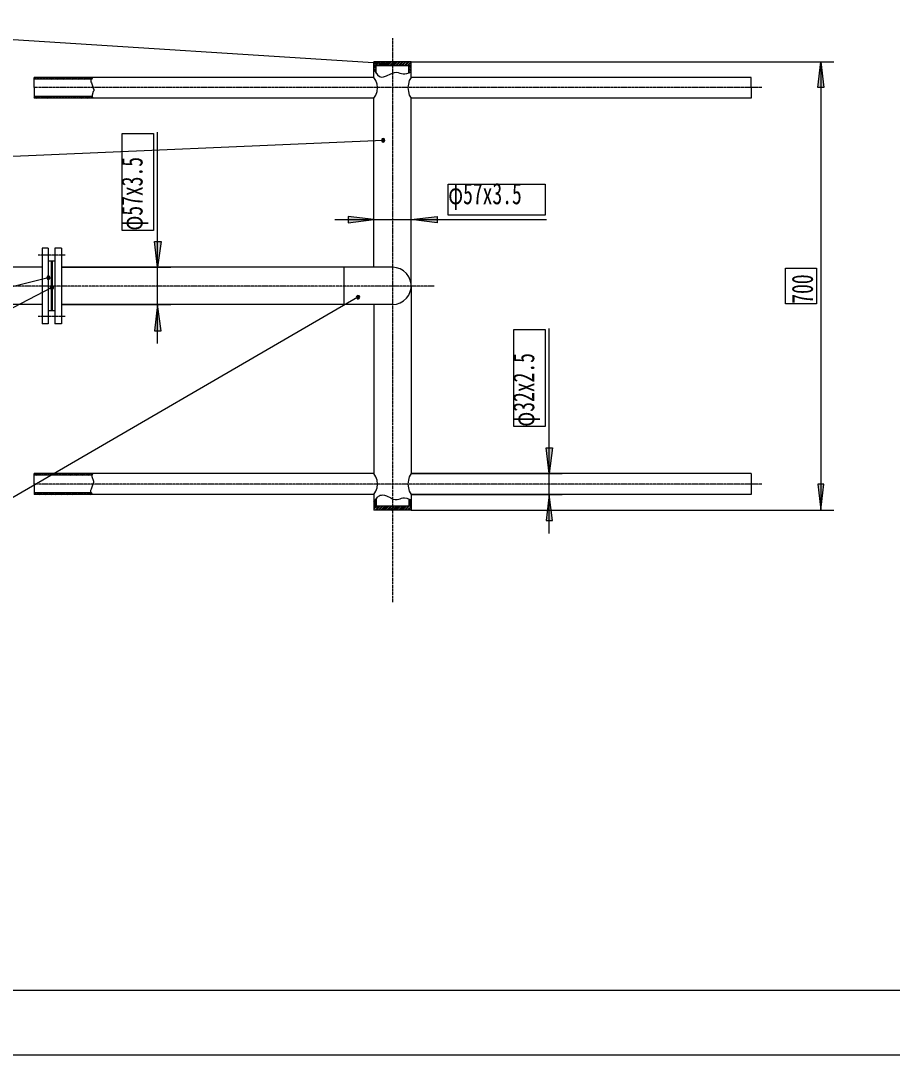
# Model space of a CAD drawing. Header units: millimetres. Extents: x -23892 to 57527, y -540 to 34444.
# Drawn here: x 43990 to 49290, y -540 to 5750 of the extents above; entities that cross this region are included whole.
import ezdxf

# ---------------------------------------------------------------- set-up
doc = ezdxf.new("R2010")
doc.units = ezdxf.units.MM
for name, pattern in [('AI-Linetype-85', [21.479999, 16.98, -2.1, 0.3, -2.1]), ('AI-Linetype-86', [21.479999, 16.98, -2.1, 0.3, -2.1]), ('AI-Linetype-87', [21.479999, 16.98, -2.1, 0.3, -2.1]), ('AI-Linetype-88', [21.479999, 16.98, -2.1, 0.3, -2.1]), ('AI-Linetype-89', [21.479999, 16.98, -2.1, 0.3, -2.1]), ('AI-Linetype-90', [21.479999, 16.98, -2.1, 0.3, -2.1]), ('AI-Linetype-91', [21.479999, 16.98, -2.1, 0.3, -2.1]), ('AI-Linetype-92', [21.479999, 16.98, -2.1, 0.3, -2.1]), ('AI-Linetype-93', [21.479999, 16.98, -2.1, 0.3, -2.1]), ('AI-Linetype-94', [21.479999, 16.98, -2.1, 0.3, -2.1])]:
    doc.linetypes.add(name, pattern=pattern)
doc.layers.add('图层 1', color=7, linetype='Continuous')
doc.styles.get("Standard").update_dxf_attribs({"font": ''})
doc.styles.get('Standard').set_extended_font_data('FangSong')

msp = doc.modelspace()

# ---------------------------------------------------------------- hatches: boundary and pattern name
at = {"layer": '图层 1', "lineweight": 0}
for points in [[(46207.0073, 5490.157), (46204.6254, 5494.9208), (46202.2435, 5497.3221), (46197.4796, 5499.6847), (46190.3532, 5497.3221), (46187.9713, 5494.9208), (46185.5894, 5490.157), (46190.3532, 5480.6293), (46197.4796, 5478.2667), (46202.2435, 5480.6293)], [(48874.5334, 5342.6324), (48836.4613, 5342.6324), (48855.4974, 5499.6847)], [(46204.6254, 5021.4014), (46202.2435, 5028.5279), (46199.8616, 5030.8904), (46195.0977, 5033.2917), (46187.9713, 5030.8904), (46185.5894, 5028.5279), (46183.2074, 5021.4014), (46185.5894, 5016.6376), (46187.9713, 5014.2363), (46195.0977, 5011.8737), (46199.8616, 5014.2363), (46202.2435, 5016.6376)], [(45980.8985, 4559.7336), (45980.8985, 4521.6615), (46137.9508, 4540.7169)], [(46523.4551, 4559.7336), (46523.4551, 4521.6615), (46364.0209, 4540.7169)], [(44803.0065, 4407.4452), (44843.4411, 4407.4452), (44822.0232, 4250.3929)], [(44170.0722, 4186.139), (44167.6903, 4190.9028), (44162.9265, 4195.6667), (44153.3988, 4195.6667), (44148.6543, 4186.139), (44151.0168, 4181.3751), (44153.3988, 4179.0125), (44158.1626, 4176.6112), (44162.9265, 4179.0125), (44167.6903, 4181.3751)], [(44189.0502, 4126.6489), (44189.0502, 4131.4127), (44184.3057, 4136.1766), (44179.5419, 4138.5391), (44174.778, 4136.1766), (44170.0141, 4131.4127), (44170.0141, 4121.885), (44179.5419, 4117.1212), (44189.0502, 4121.885)], [(46052.2983, 4069.5601), (46049.9163, 4074.2852), (46047.5344, 4076.6865), (46040.3886, 4079.0491), (46035.6248, 4076.6865), (46033.2428, 4074.2852), (46030.8803, 4069.5601), (46035.6248, 4060.0324), (46040.3886, 4057.6311), (46047.5344, 4060.0324)], [(44803.0065, 3864.908), (44843.4411, 3864.908), (44822.0232, 4024.3228)], [(47185.0112, 3153.3895), (47223.1026, 3153.3895), (47204.0666, 2996.3373)], [(48874.5334, 2932.0833), (48836.4613, 2932.0833), (48855.4974, 2775.031)], [(47185.0112, 2710.7771), (47223.1026, 2710.7771), (47204.0666, 2870.2307)]]:
    msp.add_hatch(color=7, dxfattribs=at).paths.add_polyline_path(points)

# ---------------------------------------------------------------- linework, layer by layer
at = {"layer": '图层 1', "color": 7, "lineweight": 0, "true_color": 0xffffff}
for p, q in [((46197.4796, 5490.157), (42104.5734, 5749.5353)), ((46364.0209, 5499.6847), (46137.9508, 5499.6847)), ((46137.9508, 5404.4851), (46137.9508, 5499.6847)), ((46137.9508, 5483.0306), (46156.9869, 5499.6847)), ((46137.9508, 5490.157), (46149.8604, 5499.6847)), ((46364.0209, 5475.9041), (46137.9508, 5475.9041)), ((46152.223, 5463.9751), (46140.3327, 5475.9041)), ((46142.7147, 5475.9041), (46166.5146, 5499.6847)), ((46152.223, 5475.9041), (46149.8411, 5475.9041)), ((46149.8604, 5475.9041), (46173.641, 5499.6847)), ((46152.223, 5430.6669), (46152.223, 5475.9041)), ((46161.7507, 5475.9041), (46185.5506, 5499.6847)), ((46168.8771, 5475.9041), (46192.677, 5499.6847)), ((46178.4048, 5475.9041), (46202.2047, 5499.6847)), ((46185.5506, 5475.9041), (46209.3312, 5499.6847)), ((46187.9713, 5494.9208), (46185.5894, 5490.157)), ((46185.5894, 5490.157), (46190.3532, 5480.6293)), ((46190.3532, 5497.3221), (46187.9713, 5494.9208)), ((46197.4796, 5499.6847), (46190.3532, 5497.3221)), ((46190.3532, 5480.6293), (46197.4796, 5478.2667)), ((46197.4409, 5475.9041), (46221.2408, 5499.6847)), ((46202.2435, 5497.3221), (46197.4796, 5499.6847)), ((46197.4796, 5478.2667), (46202.2435, 5480.6293)), ((46204.6254, 5494.9208), (46202.2435, 5497.3221)), ((46202.2435, 5480.6293), (46207.0073, 5490.157)), ((46204.5867, 5475.9041), (46228.3672, 5499.6847)), ((46207.0073, 5490.157), (46204.6254, 5494.9208)), ((46214.095, 5475.9041), (46237.8949, 5499.6847)), ((46221.2408, 5475.9041), (46245.0213, 5499.6847)), ((46233.1311, 5475.9041), (46252.1671, 5494.9208)), ((46240.2769, 5475.9041), (46252.1671, 5490.157)), ((46249.7852, 5475.9041), (46252.1671, 5478.2667)), ((46252.1671, 5490.157), (46264.0768, 5499.6847)), ((46252.1671, 5494.9208), (46256.931, 5499.6847)), ((46252.1671, 5478.2667), (46273.5851, 5499.6847)), ((46256.931, 5475.9041), (46280.7309, 5499.6847)), ((46268.8406, 5475.9041), (46292.6212, 5499.6847)), ((46273.5851, 5475.9041), (46297.385, 5499.6847)), ((46285.4947, 5475.9041), (46309.2753, 5499.6847)), ((46292.6212, 5475.9041), (46316.4211, 5499.6847)), ((46304.5308, 5475.9041), (46328.3113, 5499.6847)), ((46309.2753, 5475.9041), (46333.0752, 5499.6847)), ((46321.1849, 5475.9041), (46344.9848, 5499.6847)), ((46328.3113, 5475.9041), (46352.1112, 5499.6847)), ((46340.221, 5475.9041), (46364.0015, 5499.6847)), ((46344.9848, 5475.9041), (46364.0015, 5494.9208)), ((46364.0209, 5459.2113), (46349.7293, 5473.5028)), ((46349.7487, 5433.0682), (46349.7487, 5475.9041)), ((46364.0209, 5463.9751), (46352.1112, 5475.9041)), ((46356.8751, 5475.9041), (46364.0015, 5483.0306)), ((46364.0015, 5475.9041), (46364.0015, 5478.2667)), ((46364.0209, 5404.4851), (46364.0209, 5499.6847)), ((46364.0596, 5499.6847), (48934.0235, 5499.6847)), ((48836.4613, 5342.6324), (48855.4974, 5499.6847)), ((48855.4974, 5499.6847), (48855.4974, 2775.031)), ((48855.4974, 5499.6847), (48874.5334, 5342.6324)), ((46152.223, 5456.8487), (46137.9508, 5471.1403)), ((46152.223, 5444.9584), (46137.9508, 5459.2113)), ((46152.223, 5440.1946), (46137.9508, 5454.4862)), ((46364.0209, 5440.1946), (46349.7293, 5454.4862)), ((46354.4932, 5433.0682), (46349.7293, 5437.832)), ((46364.0209, 5447.321), (46349.7487, 5461.6126)), ((46359.257, 5435.4307), (46349.7487, 5442.5572)), ((44072.452, 5342.6324), (44072.452, 5404.4851)), ((46137.9508, 5404.4851), (44072.452, 5404.4851)), ((44419.8841, 5394.9961), (44072.452, 5394.9961)), ((44072.4713, 5342.6324), (44072.4713, 5404.4851)), ((44072.4907, 5397.3586), (44079.6365, 5404.4851)), ((44074.8726, 5394.9961), (44084.4003, 5404.4851)), ((44086.7823, 5394.9961), (44096.2906, 5404.4851)), ((44093.9087, 5394.9961), (44103.4364, 5404.4851)), ((44105.8183, 5394.9961), (44115.3266, 5404.4851)), ((44110.5628, 5394.9961), (44120.0905, 5404.4851)), ((44122.4724, 5394.9961), (44131.9808, 5404.4851)), ((44129.5988, 5394.9961), (44139.1266, 5404.4851)), ((44141.5085, 5394.9961), (44151.0168, 5404.4851)), ((44146.2723, 5394.9961), (44155.7807, 5404.4851)), ((44158.1626, 5394.9961), (44167.6903, 5404.4851)), ((44165.3084, 5394.9961), (44174.8167, 5404.4851)), ((44174.8167, 5394.9961), (44186.7264, 5404.4851)), ((44181.9625, 5394.9961), (44191.4709, 5404.4851)), ((44193.8528, 5394.9961), (44203.3805, 5404.4851)), ((44200.9986, 5394.9961), (44210.5069, 5404.4851)), ((44210.5263, 5394.9961), (44222.4165, 5404.4851)), ((44217.6527, 5394.9961), (44227.161, 5404.4851)), ((44229.5623, 5394.9961), (44239.0707, 5404.4851)), ((44236.6887, 5394.9961), (44246.2165, 5404.4851)), ((44246.2165, 5394.9961), (44258.1067, 5404.4851)), ((44253.3429, 5394.9961), (44262.8706, 5404.4851)), ((44265.2525, 5394.9961), (44274.7609, 5404.4851)), ((44272.3789, 5394.9961), (44281.9066, 5404.4851)), ((44281.9066, 5394.9961), (44293.7969, 5404.4851)), ((44289.0524, 5394.9961), (44298.5608, 5404.4851)), ((44300.9427, 5394.9961), (44310.451, 5404.4851)), ((44305.6872, 5394.9961), (44317.5968, 5404.4851)), ((44317.5968, 5394.9961), (44327.1245, 5404.4851)), ((44324.7232, 5394.9961), (44334.2509, 5404.4851)), ((44336.6329, 5394.9961), (44346.1606, 5404.4851)), ((44341.3967, 5394.9961), (44353.287, 5404.4851)), ((44353.287, 5394.9961), (44362.8147, 5404.4851)), ((44360.4328, 5394.9961), (44369.9411, 5404.4851)), ((44372.323, 5394.9961), (44381.8508, 5404.4851)), ((44377.0869, 5394.9961), (44388.9772, 5404.4851)), ((44388.9965, 5394.9961), (44398.5049, 5404.4851)), ((44396.1229, 5394.9961), (44405.6313, 5404.4851)), ((44408.0326, 5394.9961), (44417.5409, 5404.4851)), ((44412.7771, 5394.9961), (44424.6867, 5404.4851)), ((44419.9229, 5394.9961), (44417.5409, 5390.2322)), ((44417.5409, 5390.2322), (44417.5409, 5378.3419)), ((44417.5409, 5378.3419), (44419.9229, 5371.1768)), ((44427.0686, 5404.4851), (44419.9229, 5394.9961)), ((44419.9229, 5371.1768), (44429.4506, 5347.3963)), ((44429.4506, 5347.3963), (44431.8325, 5337.8686)), ((46149.8604, 5385.4684), (46137.9508, 5404.4851)), ((46156.9869, 5364.0504), (46149.8604, 5385.4684)), ((46159.3688, 5342.6324), (46156.9869, 5364.0504)), ((46347.3668, 5364.0504), (46344.9848, 5342.6324)), ((46352.1112, 5385.4684), (46347.3668, 5364.0504)), ((46364.0209, 5404.4851), (46352.1112, 5385.4684)), ((48431.9017, 5404.4851), (46364.0209, 5404.4851)), ((48431.9017, 5342.6324), (48431.9017, 5404.4851)), ((48431.9017, 5342.6324), (48431.9017, 5404.4851)), ((44072.452, 5342.6324), (44072.452, 5278.3785)), ((44424.648, 5287.9062), (44072.452, 5287.9062)), ((44072.4713, 5342.6324), (44072.4713, 5278.3785)), ((44072.4907, 5285.5049), (44074.8726, 5287.9062)), ((44077.2545, 5278.3785), (44086.7823, 5287.9062)), ((44082.0184, 5278.3785), (44093.9087, 5287.9062)), ((44093.9087, 5278.3785), (44103.4364, 5287.9062)), ((44101.0545, 5278.3785), (44110.5628, 5287.9062)), ((44112.9447, 5278.3785), (44122.4724, 5287.9062)), ((44117.7086, 5278.3785), (44129.5988, 5287.9062)), ((44129.6182, 5278.3785), (44139.1266, 5287.9062)), ((44136.7446, 5278.3785), (44146.2723, 5287.9062)), ((44148.6543, 5278.3785), (44158.1626, 5287.9062)), ((44153.3988, 5278.3785), (44165.3084, 5287.9062)), ((44165.3084, 5278.3785), (44174.8167, 5287.9062)), ((44172.4348, 5278.3785), (44181.9625, 5287.9062)), ((44184.3444, 5278.3785), (44193.8528, 5287.9062)), ((44189.0889, 5278.3785), (44198.6166, 5287.9062)), ((44200.9986, 5278.3785), (44210.5069, 5287.9062)), ((44208.125, 5278.3785), (44217.6527, 5287.9062)), ((44220.0346, 5278.3785), (44229.5623, 5287.9062)), ((44224.7985, 5278.3785), (44234.3068, 5287.9062)), ((44236.6887, 5278.3785), (44246.2165, 5287.9062)), ((44243.8345, 5278.3785), (44253.3429, 5287.9062)), ((44255.7248, 5278.3785), (44265.2525, 5287.9062)), ((44260.4887, 5278.3785), (44269.997, 5287.9062)), ((44272.3983, 5278.3785), (44281.9066, 5287.9062)), ((44279.5247, 5278.3785), (44289.0331, 5287.9062)), ((44291.4343, 5278.3785), (44300.9427, 5287.9062)), ((44296.1788, 5278.3785), (44305.7065, 5287.9062)), ((44308.0885, 5278.3785), (44317.5968, 5287.9062)), ((44315.2149, 5278.3785), (44324.7426, 5287.9062)), ((44327.1245, 5278.3785), (44336.6329, 5287.9062)), ((44331.869, 5278.3785), (44341.3967, 5287.9062)), ((44343.7786, 5278.3785), (44353.3064, 5287.9062)), ((44350.9051, 5278.3785), (44360.4328, 5287.9062)), ((44360.4328, 5278.3785), (44372.3424, 5287.9062)), ((44367.5786, 5278.3785), (44377.0869, 5287.9062)), ((44379.4688, 5278.3785), (44388.9965, 5287.9062)), ((44386.6146, 5278.3785), (44396.1229, 5287.9062)), ((44396.1229, 5278.3785), (44408.0326, 5287.9062)), ((44403.2687, 5278.3785), (44412.7771, 5287.9062)), ((44415.159, 5278.3785), (44424.6867, 5287.9062)), ((44422.3048, 5278.3785), (44427.0686, 5283.1423)), ((44431.8325, 5318.8519), (44424.6867, 5297.4339)), ((44424.6867, 5297.4339), (44424.6867, 5287.9062)), ((44424.6867, 5287.9062), (44429.4506, 5278.3785)), ((44431.8325, 5337.8686), (44434.2144, 5330.7421)), ((44434.2144, 5323.577), (44431.8325, 5318.8519)), ((44434.2144, 5330.7421), (44434.2144, 5323.577)), ((46137.9508, 5278.3785), (46149.8604, 5297.4339)), ((46149.8604, 5297.4339), (46156.9869, 5318.8519)), ((46156.9869, 5318.8519), (46159.3688, 5342.6324)), ((46344.9848, 5342.6324), (46347.3668, 5318.8519)), ((46347.3668, 5318.8519), (46352.1112, 5297.4339)), ((46352.1112, 5297.4339), (46364.0209, 5278.3785)), ((48431.9017, 5342.6324), (48431.9017, 5278.3785)), ((48431.9017, 5342.6324), (48431.9017, 5278.3785)), ((48874.5334, 5342.6324), (48836.4613, 5342.6324)), ((46137.9508, 5278.3785), (44072.452, 5278.3785)), ((46137.9895, 4250.3929), (46137.9895, 5278.3785)), ((48431.9017, 5278.3785), (46364.0209, 5278.3785)), ((46364.0209, 4136.1766), (46364.0209, 5278.3785)), ((44822.0813, 3786.3625), (44822.0813, 5071.3638)), ((46195.0977, 5033.2917), (46187.9713, 5030.8904)), ((46199.8616, 5030.8904), (46195.0977, 5033.2917)), ((46195.0977, 5021.4014), (42104.5734, 4842.9312)), ((46185.5894, 5028.5279), (46183.2074, 5021.4014)), ((46183.2074, 5021.4014), (46185.5894, 5016.6376)), ((46187.9713, 5030.8904), (46185.5894, 5028.5279)), ((46185.5894, 5016.6376), (46187.9713, 5014.2363)), ((46187.9713, 5014.2363), (46195.0977, 5011.8737)), ((46195.0977, 5011.8737), (46199.8616, 5014.2363)), ((46202.2435, 5028.5279), (46199.8616, 5030.8904)), ((46199.8616, 5014.2363), (46202.2435, 5016.6376)), ((46204.6254, 5021.4014), (46202.2435, 5028.5279)), ((46202.2435, 5016.6376), (46204.6254, 5021.4014)), ((46137.9895, 4250.3929), (46137.9895, 4619.2237)), ((46364.0596, 4136.1766), (46364.0596, 4619.2237)), ((45900.0292, 4540.7169), (47187.3931, 4540.7169)), ((45980.8985, 4559.7336), (45980.8985, 4521.6615)), ((46137.9508, 4540.7169), (45980.8985, 4559.7336)), ((45980.8985, 4521.6615), (46137.9508, 4540.7169)), ((46364.0209, 4540.7169), (46523.4551, 4559.7336)), ((46523.4551, 4521.6615), (46364.0209, 4540.7169)), ((46523.4551, 4559.7336), (46523.4551, 4521.6615)), ((44803.0065, 4407.4452), (44843.4411, 4407.4452)), ((44822.0232, 4250.3929), (44803.0065, 4407.4452)), ((44843.4411, 4407.4452), (44822.0232, 4250.3929)), ((44120.0905, 4367.0105), (44120.0905, 3907.7439)), ((44158.1626, 4367.0105), (44120.0905, 4367.0105)), ((44158.1626, 4367.0105), (44158.1626, 3907.7439)), ((44198.6166, 4367.0105), (44198.6166, 3907.7439)), ((44239.0707, 4367.0105), (44198.6166, 4367.0105)), ((44239.0707, 4367.0105), (44239.0707, 3907.7439)), ((44198.6166, 4288.465), (44158.1626, 4288.465)), ((44174.8167, 4288.465), (44174.8167, 3986.2507)), ((44181.9625, 4288.465), (44181.9625, 3986.2507)), ((44120.0905, 4250.3929), (43477.5898, 4250.3929)), ((46252.2252, 4250.3929), (44239.0707, 4250.3929)), ((44239.0707, 4250.3929), (44902.97, 4250.3929)), ((45954.7748, 4250.3929), (45954.7748, 4024.3228)), ((46276.0058, 4248.0303), (46252.2252, 4250.3929)), ((46297.4237, 4240.8652), (46276.0058, 4248.0303)), ((46318.8417, 4228.9749), (46297.4237, 4240.8652)), ((46335.4958, 4212.3208), (46318.8417, 4228.9749)), ((44158.1239, 4186.139), (42104.5347, 3674.5087)), ((44153.3988, 4195.6667), (44148.6543, 4186.139)), ((44148.6543, 4186.139), (44151.0168, 4181.3751)), ((44151.0168, 4181.3751), (44153.3988, 4179.0125)), ((44162.9265, 4195.6667), (44153.3988, 4195.6667)), ((44153.3988, 4179.0125), (44158.1626, 4176.6112)), ((44158.1626, 4176.6112), (44162.9265, 4179.0125)), ((44167.6903, 4190.9028), (44162.9265, 4195.6667)), ((44162.9265, 4179.0125), (44167.6903, 4181.3751)), ((44170.0722, 4186.139), (44167.6903, 4190.9028)), ((44167.6903, 4181.3751), (44170.0722, 4186.139)), ((46349.7874, 4193.2654), (46335.4958, 4212.3208)), ((46359.2958, 4171.8474), (46349.7874, 4193.2654)), ((46364.0596, 4148.0669), (46359.2958, 4171.8474)), ((44179.5806, 4126.6489), (42104.5734, 3053.4648)), ((44174.778, 4136.1766), (44170.0141, 4131.4127)), ((44170.0141, 4131.4127), (44170.0141, 4121.885)), ((44170.0141, 4121.885), (44179.5419, 4117.1212)), ((44179.5419, 4138.5391), (44174.778, 4136.1766)), ((44184.3057, 4136.1766), (44179.5419, 4138.5391)), ((44179.5419, 4117.1212), (44189.0502, 4121.885)), ((44189.0502, 4131.4127), (44184.3057, 4136.1766)), ((44189.0502, 4126.6489), (44189.0502, 4131.4127)), ((44189.0502, 4121.885), (44189.0502, 4126.6489)), ((46349.7874, 4081.4503), (46359.2958, 4102.8683)), ((46359.2958, 4102.8683), (46364.0596, 4124.2863)), ((46364.0596, 4124.2863), (46364.0596, 4148.0669)), ((46364.0596, 4136.1766), (46364.0596, 2996.3373)), ((46040.3886, 4069.5601), (42104.5347, 1782.755)), ((46033.2428, 4074.2852), (46030.8803, 4069.5601)), ((46030.8803, 4069.5601), (46035.6248, 4060.0324)), ((46035.6248, 4076.6865), (46033.2428, 4074.2852)), ((46040.3886, 4079.0491), (46035.6248, 4076.6865)), ((46035.6248, 4060.0324), (46040.3886, 4057.6311)), ((46047.5344, 4076.6865), (46040.3886, 4079.0491)), ((46040.3886, 4057.6311), (46047.5344, 4060.0324)), ((46049.9163, 4074.2852), (46047.5344, 4076.6865)), ((46047.5344, 4060.0324), (46052.2983, 4069.5601)), ((46052.2983, 4069.5601), (46049.9163, 4074.2852)), ((46252.2252, 4024.3228), (46276.0058, 4026.7241)), ((46276.0058, 4026.7241), (46297.4237, 4033.8505)), ((46297.4237, 4033.8505), (46318.8417, 4045.7408)), ((46318.8417, 4045.7408), (46335.4958, 4062.3949)), ((46335.4958, 4062.3949), (46349.7874, 4081.4503)), ((44120.0905, 4024.3228), (43477.5898, 4024.3228)), ((44198.5779, 3986.2507), (44158.1239, 3986.2507)), ((46252.2252, 4024.3228), (44239.0707, 4024.3228)), ((44239.0707, 4024.3228), (44902.97, 4024.3228)), ((44822.0232, 4024.3228), (44803.0065, 3864.908)), ((44843.4411, 3864.908), (44822.0232, 4024.3228)), ((46137.9895, 4024.3228), (46137.9895, 2996.3373)), ((44158.1239, 3907.7439), (44120.0518, 3907.7439)), ((44239.0319, 3907.7439), (44198.5779, 3907.7439)), ((44803.0065, 3864.908), (44843.4411, 3864.908)), ((47204.0666, 2632.2703), (47204.0666, 3879.1608)), ((47185.0112, 3153.3895), (47223.1026, 3153.3895)), ((47204.0666, 2996.3373), (47185.0112, 3153.3895)), ((47223.1026, 3153.3895), (47204.0666, 2996.3373)), ((44072.452, 2932.0833), (44072.452, 2996.3373)), ((44072.452, 2932.0833), (44072.452, 2996.3373)), ((46137.9508, 2996.3373), (44072.452, 2996.3373)), ((44424.648, 2986.8095), (44072.452, 2986.8095)), ((44072.4907, 2989.2108), (44077.2545, 2996.3373)), ((44079.6365, 2986.8095), (44089.1642, 2996.3373)), ((44084.4003, 2986.8095), (44096.2906, 2996.3373)), ((44096.2906, 2986.8095), (44105.8183, 2996.3373)), ((44103.4364, 2986.8095), (44112.9447, 2996.3373)), ((44115.3266, 2986.8095), (44124.8544, 2996.3373)), ((44120.0905, 2986.8095), (44129.5988, 2996.3373)), ((44132.0001, 2986.8095), (44141.5085, 2996.3373)), ((44139.1266, 2986.8095), (44148.6543, 2996.3373)), ((44151.0362, 2986.8095), (44160.5445, 2996.3373)), ((44155.7807, 2986.8095), (44165.3084, 2996.3373)), ((44167.6903, 2986.8095), (44177.1987, 2996.3373)), ((44174.8167, 2986.8095), (44184.3444, 2996.3373)), ((44186.7264, 2986.8095), (44196.2347, 2996.3373)), ((44191.4709, 2986.8095), (44200.9986, 2996.3373)), ((44203.3805, 2986.8095), (44212.8888, 2996.3373)), ((44210.5069, 2986.8095), (44220.0346, 2996.3373)), ((44222.4165, 2986.8095), (44231.9249, 2996.3373)), ((44227.1804, 2986.8095), (44236.6887, 2996.3373)), ((44239.0707, 2986.8095), (44248.5984, 2996.3373)), ((44246.2165, 2986.8095), (44255.7248, 2996.3373)), ((44258.1067, 2986.8095), (44267.6344, 2996.3373)), ((44262.8706, 2986.8095), (44272.3789, 2996.3373)), ((44274.7609, 2986.8095), (44284.2886, 2996.3373)), ((44281.9066, 2986.8095), (44291.415, 2996.3373)), ((44291.4343, 2986.8095), (44303.3246, 2996.3373)), ((44298.5608, 2986.8095), (44308.0691, 2996.3373)), ((44310.451, 2986.8095), (44319.9787, 2996.3373)), ((44317.5968, 2986.8095), (44327.1052, 2996.3373)), ((44327.1245, 2986.8095), (44339.0148, 2996.3373)), ((44334.2509, 2986.8095), (44343.7786, 2996.3373)), ((44346.1606, 2986.8095), (44355.6689, 2996.3373)), ((44353.287, 2986.8095), (44362.8147, 2996.3373)), ((44362.8147, 2986.8095), (44374.705, 2996.3373)), ((44369.9411, 2986.8095), (44379.4688, 2996.3373)), ((44381.8508, 2986.8095), (44391.3591, 2996.3373)), ((44388.9772, 2986.8095), (44398.5049, 2996.3373)), ((44398.5049, 2986.8095), (44410.3951, 2996.3373)), ((44405.6507, 2986.8095), (44415.159, 2996.3373)), ((44417.5409, 2986.8095), (44427.0686, 2996.3373)), ((44422.3048, 2986.8095), (44427.0686, 2989.2108)), ((44424.6867, 2986.8095), (44429.4506, 2996.3373)), ((44424.6867, 2977.3206), (44424.6867, 2986.8095)), ((44434.2144, 2948.7374), (44424.6867, 2977.3206)), ((46149.8992, 2977.3206), (46137.9895, 2996.3373)), ((46157.0256, 2955.9026), (46149.8992, 2977.3206)), ((46352.15, 2977.3206), (46347.4055, 2955.9026)), ((46364.0596, 2996.3373), (46352.15, 2977.3206)), ((48431.9404, 2996.3373), (46364.0596, 2996.3373)), ((46364.0596, 2996.3373), (47282.5734, 2996.3373)), ((48431.9404, 2996.3373), (48431.9404, 2870.2307)), ((44072.452, 2932.0833), (44072.452, 2870.2307)), ((44072.452, 2932.0833), (44072.452, 2870.2307)), ((44417.5409, 2896.4125), (44419.9229, 2903.5389)), ((44417.5409, 2884.4835), (44417.5409, 2896.4125)), ((44419.9229, 2903.5389), (44429.4506, 2927.3195)), ((44429.4506, 2927.3195), (44431.8325, 2934.4846)), ((44431.8325, 2934.4846), (44434.2144, 2943.9736)), ((44434.2144, 2943.9736), (44434.2144, 2948.7374)), ((46149.8992, 2889.2474), (46157.0256, 2910.6653)), ((46159.4075, 2932.0833), (46157.0256, 2955.9026)), ((46157.0256, 2910.6653), (46159.4075, 2932.0833)), ((46347.4055, 2955.9026), (46345.0236, 2932.0833)), ((46345.0236, 2932.0833), (46347.4055, 2910.6653)), ((46347.4055, 2910.6653), (46352.15, 2889.2474)), ((48874.5334, 2932.0833), (48836.4613, 2932.0833)), ((48836.4613, 2932.0833), (48855.4974, 2775.031)), ((48855.4974, 2775.031), (48874.5334, 2932.0833)), ((44419.8841, 2879.7584), (44072.452, 2879.7584)), ((46137.9508, 2870.2307), (44072.452, 2870.2307)), ((44072.5101, 2872.5932), (44079.6365, 2879.7584)), ((44074.8726, 2870.2307), (44084.4003, 2879.7584)), ((44086.7823, 2870.2307), (44096.2906, 2879.7584)), ((44093.9087, 2870.2307), (44103.4364, 2879.7584)), ((44103.4364, 2870.2307), (44115.3266, 2879.7584)), ((44110.5822, 2870.2307), (44120.0905, 2879.7584)), ((44122.4724, 2870.2307), (44132.0001, 2879.7584)), ((44129.6182, 2870.2307), (44139.1266, 2879.7584)), ((44139.1266, 2870.2307), (44151.0362, 2879.7584)), ((44146.2723, 2870.2307), (44155.7807, 2879.7584)), ((44158.1626, 2870.2307), (44167.6903, 2879.7584)), ((44165.3084, 2870.2307), (44174.8167, 2879.7584)), ((44174.8167, 2870.2307), (44186.7264, 2879.7584)), ((44181.9625, 2870.2307), (44191.4709, 2879.7584)), ((44193.8528, 2870.2307), (44203.3805, 2879.7584)), ((44198.6166, 2870.2307), (44210.5069, 2879.7584)), ((44210.5069, 2870.2307), (44220.0346, 2879.7584)), ((44217.6527, 2870.2307), (44227.161, 2879.7584)), ((44229.5623, 2870.2307), (44239.0707, 2879.7584)), ((44234.3068, 2870.2307), (44246.2165, 2879.7584)), ((44246.2165, 2870.2307), (44255.7248, 2879.7584)), ((44253.3429, 2870.2307), (44262.8706, 2879.7584)), ((44265.2525, 2870.2307), (44274.7609, 2879.7584)), ((44269.997, 2870.2307), (44281.9066, 2879.7584)), ((44281.9066, 2870.2307), (44291.415, 2879.7584)), ((44289.0524, 2870.2307), (44298.5608, 2879.7584)), ((44300.9427, 2870.2307), (44310.4704, 2879.7584)), ((44305.7065, 2870.2307), (44317.5968, 2879.7584)), ((44317.5968, 2870.2307), (44327.1245, 2879.7584)), ((44324.7426, 2870.2307), (44334.2509, 2879.7584)), ((44336.6329, 2870.2307), (44346.1606, 2879.7584)), ((44341.3967, 2870.2307), (44350.9051, 2879.7584)), ((44353.3064, 2870.2307), (44362.8147, 2879.7584)), ((44360.4328, 2870.2307), (44369.9605, 2879.7584)), ((44372.3424, 2870.2307), (44381.8508, 2879.7584)), ((44377.0869, 2870.2307), (44386.6146, 2879.7584)), ((44388.9965, 2870.2307), (44398.5049, 2879.7584)), ((44396.1229, 2870.2307), (44405.6507, 2879.7584)), ((44408.0326, 2870.2307), (44417.5409, 2879.7584)), ((44412.7771, 2870.2307), (44422.3048, 2877.3571)), ((44419.9229, 2879.7584), (44417.5409, 2884.4835)), ((44427.0686, 2870.2307), (44419.9229, 2879.7584)), ((44424.6867, 2870.2307), (44424.6867, 2870.2307)), ((46137.9895, 2870.2307), (46149.8992, 2889.2474)), ((46137.9895, 2870.2307), (46137.9895, 2775.031)), ((46152.2617, 2824.9934), (46145.1353, 2832.1586)), ((46152.2617, 2832.1586), (46147.5172, 2836.9224)), ((46152.223, 2844.0488), (46152.223, 2798.8503)), ((46152.2617, 2841.6863), (46152.2617, 2844.0488)), ((46349.7874, 2841.6475), (46349.7874, 2798.8503)), ((46364.0596, 2824.9934), (46349.7874, 2839.285)), ((46352.15, 2889.2474), (46364.0596, 2870.2307)), ((46364.0596, 2832.1586), (46359.2958, 2839.285)), ((48431.9404, 2870.2307), (46364.0596, 2870.2307)), ((46364.0596, 2870.2307), (46364.0596, 2775.031)), ((46364.0596, 2870.2307), (47282.5734, 2870.2307)), ((47204.0666, 2870.2307), (47185.0112, 2710.7771)), ((47223.1026, 2710.7771), (47204.0666, 2870.2307)), ((46152.2617, 2805.9767), (46137.9895, 2820.2683)), ((46149.8992, 2798.8503), (46137.9895, 2808.3393)), ((46142.7534, 2798.8503), (46137.9895, 2803.5754)), ((46364.0596, 2798.8503), (46137.9895, 2798.8503)), ((46137.9895, 2779.7949), (46157.0256, 2798.8503)), ((46137.9895, 2796.449), (46140.3715, 2798.8503)), ((46137.9895, 2784.5588), (46152.2617, 2798.8503)), ((46364.0596, 2775.031), (46137.9895, 2775.031)), ((46152.2617, 2813.1031), (46140.3715, 2824.9934)), ((46145.1353, 2775.031), (46168.9352, 2798.8503)), ((46152.2617, 2775.031), (46176.0616, 2798.8503)), ((46164.1714, 2775.031), (46187.9713, 2798.8503)), ((46168.9352, 2775.031), (46192.7158, 2798.8503)), ((46180.8255, 2775.031), (46204.6254, 2798.8503)), ((46187.9713, 2775.031), (46211.7518, 2798.8503)), ((46197.4796, 2775.031), (46221.2795, 2798.8503)), ((46204.6254, 2775.031), (46228.4059, 2798.8503)), ((46216.5157, 2775.031), (46240.3156, 2798.8503)), ((46223.6615, 2775.031), (46247.4614, 2798.8503)), ((46233.1698, 2775.031), (46252.2252, 2791.6852)), ((46240.3156, 2775.031), (46252.2252, 2784.5588)), ((46252.2252, 2784.5588), (46264.1155, 2798.8503)), ((46252.2252, 2791.6852), (46256.9697, 2798.8503)), ((46252.2252, 2775.031), (46276.0058, 2798.8503)), ((46259.3516, 2775.031), (46283.1515, 2798.8503)), ((46268.8793, 2775.031), (46292.6599, 2798.8503)), ((46276.0058, 2775.031), (46299.8057, 2798.8503)), ((46287.9154, 2775.031), (46311.6959, 2798.8503)), ((46295.0418, 2775.031), (46318.8417, 2798.8503)), ((46304.5695, 2775.031), (46328.3694, 2798.8503)), ((46311.6959, 2775.031), (46335.4958, 2798.8503)), ((46323.6056, 2775.031), (46347.3861, 2798.8503)), ((46328.3694, 2775.031), (46352.15, 2798.8503)), ((46340.2597, 2775.031), (46364.0596, 2796.449)), ((46347.3861, 2775.031), (46364.0596, 2791.6852)), ((46364.0596, 2815.5044), (46349.7874, 2827.3947)), ((46364.0596, 2808.3393), (46349.7874, 2822.6309)), ((46364.0596, 2798.8503), (46349.7874, 2810.7406)), ((46356.9138, 2798.8503), (46349.7874, 2803.5754)), ((46359.2958, 2775.031), (46364.0596, 2779.7949)), ((46364.0596, 2775.031), (48934.0235, 2775.031)), ((47185.0112, 2710.7771), (47223.1026, 2710.7771)), ((41152.732, -144.747), (57129.3831, -144.747)), ((57526.7776, -539.7596), (24188.5301, -539.7596))]:
    msp.add_line(p, q, dxfattribs=at)
at = {"layer": '图层 1', "color": 7, "linetype": 'AI-Linetype-94', "lineweight": 0, "true_color": 0xffffff}
msp.add_line((46252.2252, 2215.8397), (46252.2252, 5642.4454), dxfattribs=at)
at = {"layer": '图层 1', "lineweight": 0}
for p, q in [((46187.9713, 5494.9208), (46185.5894, 5490.157)), ((46185.5894, 5490.157), (46190.3532, 5480.6293)), ((46190.3532, 5497.3221), (46187.9713, 5494.9208)), ((46197.4796, 5499.6847), (46190.3532, 5497.3221)), ((46190.3532, 5480.6293), (46197.4796, 5478.2667)), ((46202.2435, 5497.3221), (46197.4796, 5499.6847)), ((46197.4796, 5478.2667), (46202.2435, 5480.6293)), ((46204.6254, 5494.9208), (46202.2435, 5497.3221)), ((46202.2435, 5480.6293), (46207.0073, 5490.157)), ((46207.0073, 5490.157), (46204.6254, 5494.9208)), ((48836.4613, 5342.6324), (48855.4974, 5499.6847)), ((48855.4974, 5499.6847), (48874.5334, 5342.6324)), ((48874.5334, 5342.6324), (48836.4613, 5342.6324)), ((44607.8627, 4474.0617), (44607.8627, 5064.1987)), ((44607.8627, 5064.1987), (44798.2426, 5064.1987)), ((44798.2426, 5064.1987), (44798.2426, 4474.0617)), ((46195.0977, 5033.2917), (46187.9713, 5030.8904)), ((46199.8616, 5030.8904), (46195.0977, 5033.2917)), ((46185.5894, 5028.5279), (46183.2074, 5021.4014)), ((46183.2074, 5021.4014), (46185.5894, 5016.6376)), ((46187.9713, 5030.8904), (46185.5894, 5028.5279)), ((46185.5894, 5016.6376), (46187.9713, 5014.2363)), ((46187.9713, 5014.2363), (46195.0977, 5011.8737)), ((46195.0977, 5011.8737), (46199.8616, 5014.2363)), ((46202.2435, 5028.5279), (46199.8616, 5030.8904)), ((46199.8616, 5014.2363), (46202.2435, 5016.6376)), ((46204.6254, 5021.4014), (46202.2435, 5028.5279)), ((46202.2435, 5016.6376), (46204.6254, 5021.4014)), ((46590.1103, 4754.858), (46590.1103, 4754.858)), ((46590.1103, 4566.86), (46590.1103, 4754.858)), ((46590.1103, 4754.858), (47180.2667, 4754.858)), ((47180.2667, 4754.858), (47180.2667, 4566.86)), ((45980.8985, 4559.7336), (45980.8985, 4521.6615)), ((46137.9508, 4540.7169), (45980.8985, 4559.7336)), ((45980.8985, 4521.6615), (46137.9508, 4540.7169)), ((46364.0209, 4540.7169), (46523.4551, 4559.7336)), ((46523.4551, 4521.6615), (46364.0209, 4540.7169)), ((46523.4551, 4559.7336), (46523.4551, 4521.6615)), ((47180.2667, 4566.86), (46590.1103, 4566.86)), ((44798.2426, 4474.0617), (44607.8627, 4474.0617)), ((44803.0065, 4407.4452), (44843.4411, 4407.4452)), ((44822.0232, 4250.3929), (44803.0065, 4407.4452)), ((44843.4411, 4407.4452), (44822.0232, 4250.3929)), ((48641.337, 4029.0867), (48641.337, 4245.629)), ((48641.337, 4245.629), (48829.3156, 4245.629)), ((48829.3156, 4245.629), (48829.3156, 4029.0867)), ((44153.3988, 4195.6667), (44148.6543, 4186.139)), ((44148.6543, 4186.139), (44151.0168, 4181.3751)), ((44151.0168, 4181.3751), (44153.3988, 4179.0125)), ((44162.9265, 4195.6667), (44153.3988, 4195.6667)), ((44153.3988, 4179.0125), (44158.1626, 4176.6112)), ((44158.1626, 4176.6112), (44162.9265, 4179.0125)), ((44167.6903, 4190.9028), (44162.9265, 4195.6667)), ((44162.9265, 4179.0125), (44167.6903, 4181.3751)), ((44170.0722, 4186.139), (44167.6903, 4190.9028)), ((44167.6903, 4181.3751), (44170.0722, 4186.139)), ((44174.778, 4136.1766), (44170.0141, 4131.4127)), ((44170.0141, 4131.4127), (44170.0141, 4121.885)), ((44170.0141, 4121.885), (44179.5419, 4117.1212)), ((44179.5419, 4138.5391), (44174.778, 4136.1766)), ((44184.3057, 4136.1766), (44179.5419, 4138.5391)), ((44179.5419, 4117.1212), (44189.0502, 4121.885)), ((44189.0502, 4131.4127), (44184.3057, 4136.1766)), ((44189.0502, 4126.6489), (44189.0502, 4131.4127)), ((44189.0502, 4121.885), (44189.0502, 4126.6489)), ((46033.2428, 4074.2852), (46030.8803, 4069.5601)), ((46030.8803, 4069.5601), (46035.6248, 4060.0324)), ((46035.6248, 4076.6865), (46033.2428, 4074.2852)), ((46040.3886, 4079.0491), (46035.6248, 4076.6865)), ((46035.6248, 4060.0324), (46040.3886, 4057.6311)), ((46047.5344, 4076.6865), (46040.3886, 4079.0491)), ((46040.3886, 4057.6311), (46047.5344, 4060.0324)), ((46049.9163, 4074.2852), (46047.5344, 4076.6865)), ((46047.5344, 4060.0324), (46052.2983, 4069.5601)), ((46052.2983, 4069.5601), (46049.9163, 4074.2852)), ((48829.3156, 4029.0867), (48641.337, 4029.0867)), ((44822.0232, 4024.3228), (44803.0065, 3864.908)), ((44843.4411, 3864.908), (44822.0232, 4024.3228)), ((44803.0065, 3864.908), (44843.4411, 3864.908)), ((46989.8481, 3281.8974), (46989.8481, 3872.0344)), ((46989.8481, 3872.0344), (47180.2279, 3872.0344)), ((47180.2279, 3872.0344), (47180.2279, 3281.8974)), ((47180.2279, 3281.8974), (46989.8481, 3281.8974)), ((47185.0112, 3153.3895), (47223.1026, 3153.3895)), ((47204.0666, 2996.3373), (47185.0112, 3153.3895)), ((47223.1026, 3153.3895), (47204.0666, 2996.3373)), ((48874.5334, 2932.0833), (48836.4613, 2932.0833)), ((48836.4613, 2932.0833), (48855.4974, 2775.031)), ((48855.4974, 2775.031), (48874.5334, 2932.0833)), ((47204.0666, 2870.2307), (47185.0112, 2710.7771)), ((47223.1026, 2710.7771), (47204.0666, 2870.2307)), ((47185.0112, 2710.7771), (47223.1026, 2710.7771))]:
    msp.add_line(p, q, dxfattribs=at)
at = {"layer": '图层 1', "color": 7, "linetype": 'AI-Linetype-86', "lineweight": 0, "true_color": 0xffffff}
msp.add_line((48431.9017, 5342.6324), (44072.452, 5342.6324), dxfattribs=at)
at = {"layer": '图层 1', "color": 7, "linetype": 'AI-Linetype-87', "lineweight": 0, "true_color": 0xffffff}
msp.add_line((48431.9017, 5342.6324), (44072.452, 5342.6324), dxfattribs=at)
at = {"layer": '图层 1', "color": 7, "linetype": 'AI-Linetype-85', "lineweight": 0, "true_color": 0xffffff}
msp.add_line((48496.1362, 5342.6324), (44134.324, 5342.6324), dxfattribs=at)
at = {"layer": '图层 1', "color": 18, "lineweight": 0, "true_color": 0x000000}
for p, q in [((44607.8627, 4474.0617), (44607.8627, 5064.1987)), ((44607.8627, 5064.1987), (44798.2426, 5064.1987)), ((44798.2426, 5064.1987), (44798.2426, 4474.0617)), ((46590.1103, 4754.858), (46590.1103, 4754.858)), ((46590.1103, 4566.86), (46590.1103, 4754.858)), ((46590.1103, 4754.858), (47180.2667, 4754.858)), ((47180.2667, 4754.858), (47180.2667, 4566.86)), ((47180.2667, 4566.86), (46590.1103, 4566.86)), ((44798.2426, 4474.0617), (44607.8627, 4474.0617)), ((48641.337, 4029.0867), (48641.337, 4245.629)), ((48641.337, 4245.629), (48829.3156, 4245.629)), ((48829.3156, 4245.629), (48829.3156, 4029.0867)), ((48829.3156, 4029.0867), (48641.337, 4029.0867)), ((46989.8481, 3281.8974), (46989.8481, 3872.0344)), ((46989.8481, 3872.0344), (47180.2279, 3872.0344)), ((47180.2279, 3872.0344), (47180.2279, 3281.8974)), ((47180.2279, 3281.8974), (46989.8481, 3281.8974))]:
    msp.add_line(p, q, dxfattribs=at)
at = {"layer": '图层 1', "color": 7, "linetype": 'AI-Linetype-91', "lineweight": 0, "true_color": 0xffffff}
msp.add_line((44260.4499, 4324.1745), (44096.2906, 4324.1745), dxfattribs=at)
at = {"layer": '图层 1', "color": 7, "linetype": 'AI-Linetype-93', "lineweight": 0, "true_color": 0xffffff}
msp.add_line((46504.4578, 4136.1766), (42894.5986, 4136.1766), dxfattribs=at)
at = {"layer": '图层 1', "color": 7, "linetype": 'AI-Linetype-92', "lineweight": 0, "true_color": 0xffffff}
msp.add_line((44260.4499, 3950.5799), (44096.2906, 3950.5799), dxfattribs=at)
at = {"layer": '图层 1', "color": 7, "linetype": 'AI-Linetype-89', "lineweight": 0, "true_color": 0xffffff}
msp.add_line((48431.9017, 2932.0833), (44072.452, 2932.0833), dxfattribs=at)
at = {"layer": '图层 1', "color": 7, "linetype": 'AI-Linetype-90', "lineweight": 0, "true_color": 0xffffff}
msp.add_line((48431.9017, 2932.0833), (44072.452, 2932.0833), dxfattribs=at)
at = {"layer": '图层 1', "color": 7, "linetype": 'AI-Linetype-88', "lineweight": 0, "true_color": 0xffffff}
msp.add_line((48496.1362, 2932.0833), (44134.324, 2932.0833), dxfattribs=at)
at = {"layer": '图层 1', "color": 7, "lineweight": 0, "true_color": 0xffffff}
for points, knots in [([(46137.9895, 5452.0849), (46137.9895, 5452.0849), (46149.8992, 5435.4307), (46149.8992, 5435.4307), (46149.8992, 5435.4307), (46159.4075, 5421.1392), (46159.4075, 5421.1392), (46180.9804, 5404.059), (46185.144, 5401.8514), (46214.1337, 5414.0128), (46214.1337, 5414.0128), (46240.3156, 5425.903), (46240.3156, 5425.903), (46240.3156, 5425.903), (46252.2252, 5430.6669), (46252.2252, 5430.6669), (46283.6744, 5448.328), (46305.5959, 5416.0655), (46337.8778, 5428.3043), (46337.8778, 5428.3043), (46352.15, 5433.0682), (46352.15, 5433.0682), (46352.15, 5433.0682), (46364.0596, 5437.832), (46364.0596, 5437.832)], [0, 0, 0, 0, 1, 1, 1, 2, 2, 2, 3, 3, 3, 4, 4, 4, 5, 5, 5, 6, 6, 6, 7, 7, 7, 8, 8, 8, 8]), ([(46137.9895, 2822.6309), (46137.9895, 2822.6309), (46149.8992, 2839.285), (46149.8992, 2839.285), (46149.8992, 2839.285), (46159.4075, 2853.5765), (46159.4075, 2853.5765), (46159.4075, 2853.5765), (46166.5533, 2858.3404), (46166.5533, 2858.3404), (46166.5533, 2858.3404), (46171.3172, 2860.703), (46171.3172, 2860.703), (46171.3172, 2860.703), (46176.0616, 2865.4668), (46176.0616, 2865.4668), (46176.0616, 2865.4668), (46183.2074, 2865.4668), (46183.2074, 2865.4668), (46183.2074, 2865.4668), (46192.7351, 2867.8294), (46192.7351, 2867.8294), (46192.7351, 2867.8294), (46202.2435, 2865.4668), (46202.2435, 2865.4668), (46202.2435, 2865.4668), (46214.1337, 2860.703), (46214.1337, 2860.703), (46214.1337, 2860.703), (46240.3156, 2848.8127), (46240.3156, 2848.8127), (46240.3156, 2848.8127), (46252.2252, 2841.6475), (46252.2252, 2841.6475), (46296.959, 2830.1833), (46299.5346, 2857.5658), (46337.8778, 2846.4114), (46337.8778, 2846.4114), (46352.15, 2841.6475), (46352.15, 2841.6475), (46352.15, 2841.6475), (46364.0596, 2834.5211), (46364.0596, 2834.5211)], [0, 0, 0, 0, 1, 1, 1, 2, 2, 2, 3, 3, 3, 4, 4, 4, 5, 5, 5, 6, 6, 6, 7, 7, 7, 8, 8, 8, 9, 9, 9, 10, 10, 10, 11, 11, 11, 12, 12, 12, 13, 13, 13, 14, 14, 14, 14])]:
    msp.add_open_spline(points, degree=3, knots=knots, dxfattribs=at)

# ---------------------------------------------------------------- texts
at = {"layer": '图层 1', "color": 7, "lineweight": 0, "width": 0.675}
for s, rotation, p in [('φ57x3.5', 89.99999135, (44731.3119, 4474.1004)), ('φ57x3.5', 0.0000025, (46590.1103, 4633.8294)), ('700', 89.99999135, (48807.8976, 4029.0867)), ('φ32x2.5', 89.99999135, (47113.2779, 3281.8587))]:
    msp.add_text(s, height=129.45044, rotation=rotation, dxfattribs=at).set_placement(p)

doc.saveas('drawing.dxf')
